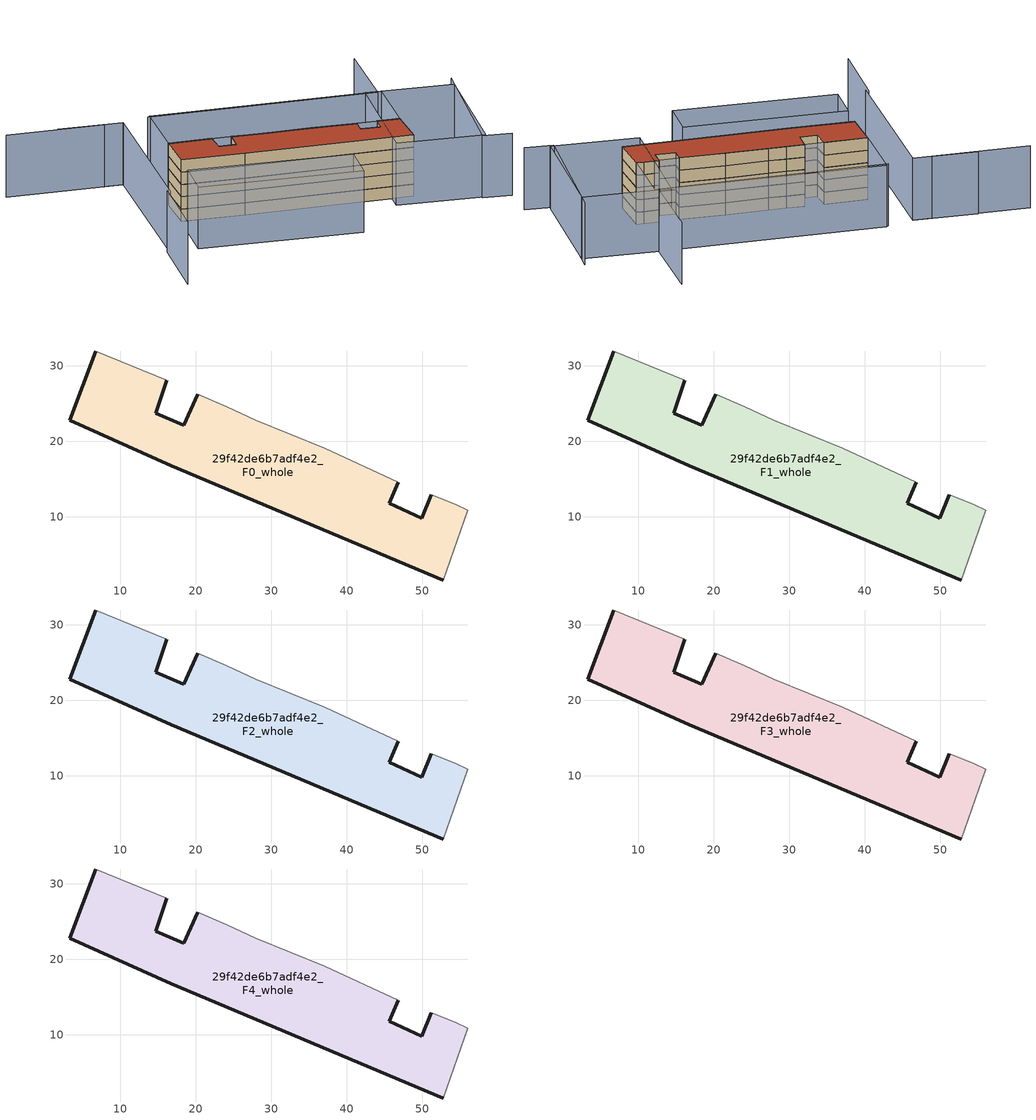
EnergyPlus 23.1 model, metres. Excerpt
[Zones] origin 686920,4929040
29f42de6b7adf4e2_F0_whole
 floor ground (EU_floor_Construction): 52.74,1.63 56.01,10.85 54.36,11.64 51.18,12.93 49.88,9.82 45.57,11.8 46.77,14.58 37.07,19.07 27.94,22.81 24.06,24.55 20.23,26.26 18.37,22.12 14.7,23.73 16.12,28.1 6.74,31.96 3.27,22.82 16.72,16.75 z0
 wall outside (EU_wall_Construction): 52.74,1.63 16.72,16.75 3.27,22.82 6.74,31.96 / 16.12,28.1 14.7,23.73 18.37,22.12 20.23,26.26 / 46.77,14.58 45.57,11.8 49.88,9.82 51.18,12.93 z0:3
 wall adiabatic (EU_wall_Construction): 6.74,31.96 16.12,28.1 / 20.23,26.26 24.06,24.55 27.94,22.81 37.07,19.07 46.77,14.58 / 51.18,12.93 54.36,11.64 56.01,10.85 52.74,1.63 z0:3
29f42de6b7adf4e2_F1_whole
 floor to 29f42de6b7adf4e2_F0_whole (EU_floor_Construction): 52.74,1.63 56.01,10.85 54.36,11.64 51.18,12.93 49.88,9.82 45.57,11.8 46.77,14.58 37.07,19.07 27.94,22.81 24.06,24.55 20.23,26.26 18.37,22.12 14.7,23.73 16.12,28.1 6.74,31.96 3.27,22.82 16.72,16.75 z3
 wall outside (EU_wall_Construction): 52.74,1.63 16.72,16.75 3.27,22.82 6.74,31.96 / 16.12,28.1 14.7,23.73 18.37,22.12 20.23,26.26 / 46.77,14.58 45.57,11.8 49.88,9.82 51.18,12.93 z3:6
 wall adiabatic (EU_wall_Construction): 6.74,31.96 16.12,28.1 / 20.23,26.26 24.06,24.55 27.94,22.81 37.07,19.07 46.77,14.58 / 51.18,12.93 54.36,11.64 56.01,10.85 52.74,1.63 z3:6
29f42de6b7adf4e2_F2_whole
 floor to 29f42de6b7adf4e2_F1_whole (EU_floor_Construction): 52.74,1.63 56.01,10.85 54.36,11.64 51.18,12.93 49.88,9.82 45.57,11.8 46.77,14.58 37.07,19.07 27.94,22.81 24.06,24.55 20.23,26.26 18.37,22.12 14.7,23.73 16.12,28.1 6.74,31.96 3.27,22.82 16.72,16.75 z6
 wall outside (EU_wall_Construction): 52.74,1.63 16.72,16.75 3.27,22.82 6.74,31.96 / 16.12,28.1 14.7,23.73 18.37,22.12 20.23,26.26 / 46.77,14.58 45.57,11.8 49.88,9.82 51.18,12.93 z6:9
 wall adiabatic (EU_wall_Construction): 6.74,31.96 16.12,28.1 / 20.23,26.26 24.06,24.55 27.94,22.81 37.07,19.07 46.77,14.58 / 51.18,12.93 54.36,11.64 56.01,10.85 52.74,1.63 z6:9
29f42de6b7adf4e2_F3_whole
 floor to 29f42de6b7adf4e2_F2_whole (EU_floor_Construction): 52.74,1.63 56.01,10.85 54.36,11.64 51.18,12.93 49.88,9.82 45.57,11.8 46.77,14.58 37.07,19.07 27.94,22.81 24.06,24.55 20.23,26.26 18.37,22.12 14.7,23.73 16.12,28.1 6.74,31.96 3.27,22.82 16.72,16.75 z9
 wall outside (EU_wall_Construction): 52.74,1.63 16.72,16.75 3.27,22.82 6.74,31.96 / 16.12,28.1 14.7,23.73 18.37,22.12 20.23,26.26 / 46.77,14.58 45.57,11.8 49.88,9.82 51.18,12.93 z9:12
 wall adiabatic (EU_wall_Construction): 6.74,31.96 16.12,28.1 / 20.23,26.26 24.06,24.55 27.94,22.81 37.07,19.07 46.77,14.58 / 51.18,12.93 54.36,11.64 56.01,10.85 52.74,1.63 z9:12
29f42de6b7adf4e2_F4_whole
 floor to 29f42de6b7adf4e2_F3_whole (EU_floor_Construction): 52.74,1.63 56.01,10.85 54.36,11.64 51.18,12.93 49.88,9.82 45.57,11.8 46.77,14.58 37.07,19.07 27.94,22.81 24.06,24.55 20.23,26.26 18.37,22.12 14.7,23.73 16.12,28.1 6.74,31.96 3.27,22.82 16.72,16.75 z12
 wall outside (EU_wall_Construction): 52.74,1.63 16.72,16.75 3.27,22.82 6.74,31.96 / 16.12,28.1 14.7,23.73 18.37,22.12 20.23,26.26 / 46.77,14.58 45.57,11.8 49.88,9.82 51.18,12.93 z12:15
 wall adiabatic (EU_wall_Construction): 6.74,31.96 16.12,28.1 / 20.23,26.26 24.06,24.55 27.94,22.81 37.07,19.07 46.77,14.58 / 51.18,12.93 54.36,11.64 56.01,10.85 52.74,1.63 z12:15
 roof outside (EU_roof_Construction): 51.18,12.93 54.36,11.64 56.01,10.85 52.74,1.63 16.72,16.75 3.27,22.82 6.74,31.96 16.12,28.1 14.7,23.73 18.37,22.12 20.23,26.26 24.06,24.55 27.94,22.81 37.07,19.07 46.77,14.58 45.57,11.8 49.88,9.82 z15
shading: 70.32,-11.49 64.25,-8.46 / 64.25,-8.46 79.11,21.34 / -10.02,11.13 -17.7,-5.71 / -18.72,58.09 6.18,47.31 / 6.18,47.31 -9.71,10.58 / 69.07,43.46 61.39,25.41 / 61.39,25.41 12.36,46.27 / 6,47.31 -7.63,53.49 / 31.33,-7.38 -3.42,8.44 / -3.42,8.44 0.61,17.29 / 0.61,17.29 35.36,1.46 / 35.36,1.46 31.33,-7.38 / 77.65,18.42 65.25,-8.41 / 65.25,-8.41 46.6,0.21 / 46.6,0.21 59,27.04 / 59,27.04 77.65,18.42 / 55.91,10.61 6.74,31.96 / 6.74,31.96 13.13,46.68 / 13.13,46.68 62.3,25.33 / 62.3,25.33 55.91,10.61 z0:15
[Building]
EU S2 Campaign: North Axis=0; Terrain=City; Solar Distribution=FullExterior
[Site:Location]
Bologna: Latitude=44.5; Longitude=11.25; Time Zone=1; Elevation=37
[SizingPeriod:WeatherFileDays]
AnnualSizingPeriod: Begin Month=1; Begin Day of Month=1; End Month=12; End Day of Month=31; Day of Week for Start Day=Monday; Use Weather File Daylight Saving Period=No; Use Weather File Rain and Snow Indicators=No
[MATERIAL]
EU_InternalMass_Material: Roughness=MediumRough; Thickness=0.1; Conductivity=1; Density=1800; Specific Heat=900; Thermal Absorptance=0.9; Solar Absorptance=0.7; Visible Absorptance=0.7
[MATERIAL:NOMASS] Roughness=MediumRough; Thermal Absorptance=0.9; Solar Absorptance=0.7; Visible Absorptance=0.7
Name | Thermal Resistance
EU_wall_NoMass | 0.905828
EU_roof_NoMass | 0.37593
EU_floor_NoMass | 0.67114
[CONSTRUCTION]
EU_wall_Construction: EU_wall_NoMass
EU_roof_Construction: EU_roof_NoMass
EU_floor_Construction: EU_floor_NoMass
EU_InternalMass_Construction: EU_InternalMass_Material
[ZONE] Type=1; Multiplier=1; Ceiling Height=autocalculate; Volume=1494.72; Floor Area=autocalculate; Part of Total Floor Area=Yes
29f42de6b7adf4e2_F0_whole; 29f42de6b7adf4e2_F1_whole; 29f42de6b7adf4e2_F2_whole; 29f42de6b7adf4e2_F3_whole; 29f42de6b7adf4e2_F4_whole
[INTERNALMASS] Construction=EU_InternalMass_Construction; Surface Area=498.24
Name | Zone or ZoneList
29f42de6b7adf4e2_F0_whole_EU_InternalMass | 29f42de6b7adf4e2_F0_whole
29f42de6b7adf4e2_F1_whole_EU_InternalMass | 29f42de6b7adf4e2_F1_whole
29f42de6b7adf4e2_F2_whole_EU_InternalMass | 29f42de6b7adf4e2_F2_whole
29f42de6b7adf4e2_F3_whole_EU_InternalMass | 29f42de6b7adf4e2_F3_whole
29f42de6b7adf4e2_F4_whole_EU_InternalMass | 29f42de6b7adf4e2_F4_whole
[OTHEREQUIPMENT] Fuel Type=Electricity; Design Level Calculation Method=Watts/Area; Power per Zone Floor Area=1; Fraction Latent=0; Fraction Radiant=0; Fraction Lost=0; Carbon Dioxide Generation Rate=0; EndUse Subcategory=EU_Step8_InternalGains
Name | Zone or ZoneList or Space or SpaceList | Schedule
EU_Step8_InternalGain_29f42de6b7adf4e2_F0_whole_f000 | 29f42de6b7adf4e2_F0_whole | EU_Step8_GainSchedule_29f42de6b7adf4e2_F0_whole_f000
EU_Step8_InternalGain_29f42de6b7adf4e2_F1_whole_f000 | 29f42de6b7adf4e2_F1_whole | EU_Step8_GainSchedule_29f42de6b7adf4e2_F1_whole_f000
EU_Step8_InternalGain_29f42de6b7adf4e2_F2_whole_f000 | 29f42de6b7adf4e2_F2_whole | EU_Step8_GainSchedule_29f42de6b7adf4e2_F2_whole_f000
EU_Step8_InternalGain_29f42de6b7adf4e2_F3_whole_f000 | 29f42de6b7adf4e2_F3_whole | EU_Step8_GainSchedule_29f42de6b7adf4e2_F3_whole_f000
EU_Step8_InternalGain_29f42de6b7adf4e2_F4_whole_f000 | 29f42de6b7adf4e2_F4_whole | EU_Step8_GainSchedule_29f42de6b7adf4e2_F4_whole_f000
[ZONEVENTILATION:DESIGNFLOWRATE] Schedule=EU_AlwaysOn; Design Flow Rate Calculation Method=AirChanges/Hour; Air Changes per Hour=0.73129; Ventilation Type=Natural; Fan Pressure Rise=0; Fan Total Efficiency=1; Constant Term Coefficient=1; Temperature Term Coefficient=0; Velocity Term Coefficient=0; Velocity Squared Term Coefficient=0; Minimum Indoor Temperature=-100; Maximum Indoor Temperature=100; Delta Temperature=-100; Minimum Outdoor Temperature=-100; Maximum Outdoor Temperature=100; Maximum Wind Speed=40
Name | Zone or ZoneList or Space or SpaceList
EU_ConstantAir_29f42de6b7adf4e2_F0_whole | 29f42de6b7adf4e2_F0_whole
EU_ConstantAir_29f42de6b7adf4e2_F1_whole | 29f42de6b7adf4e2_F1_whole
EU_ConstantAir_29f42de6b7adf4e2_F2_whole | 29f42de6b7adf4e2_F2_whole
EU_ConstantAir_29f42de6b7adf4e2_F3_whole | 29f42de6b7adf4e2_F3_whole
EU_ConstantAir_29f42de6b7adf4e2_F4_whole | 29f42de6b7adf4e2_F4_whole
[HVACTEMPLATE:THERMOSTAT] Constant Heating Setpoint=20; Constant Cooling Setpoint=50
EU_HeatOnly_29f42de6b7adf4e2_F0_whole; EU_HeatOnly_29f42de6b7adf4e2_F1_whole; EU_HeatOnly_29f42de6b7adf4e2_F2_whole; EU_HeatOnly_29f42de6b7adf4e2_F3_whole; EU_HeatOnly_29f42de6b7adf4e2_F4_whole
[HVACTEMPLATE:ZONE:IDEALLOADSAIRSYSTEM] System Availability Schedule=EU_AlwaysOn; Maximum Heating Supply Air Temperature=50; Minimum Cooling Supply Air Temperature=13; Maximum Heating Supply Air Humidity Ratio=0.0156; Minimum Cooling Supply Air Humidity Ratio=0.0077; Heating Limit=NoLimit; Cooling Limit=NoLimit; Heating Availability Schedule=EU_AlwaysOn; Cooling Availability Schedule=EU_CoolingOff; Dehumidification Control Type=ConstantSensibleHeatRatio; Cooling Sensible Heat Ratio=0.7; Dehumidification Setpoint=60; Humidification Control Type=None; Humidification Setpoint=30; Outdoor Air Method=None; Outdoor Air Flow Rate per Person=0.00944; Outdoor Air Flow Rate per Zone Floor Area=0; Outdoor Air Flow Rate per Zone=0; Demand Controlled Ventilation Type=None; Outdoor Air Economizer Type=NoEconomizer; Heat Recovery Type=None; Sensible Heat Recovery Effectiveness=0.7; Latent Heat Recovery Effectiveness=0.65
Name | Template Thermostat
29f42de6b7adf4e2_F0_whole | EU_HeatOnly_29f42de6b7adf4e2_F0_whole
29f42de6b7adf4e2_F1_whole | EU_HeatOnly_29f42de6b7adf4e2_F1_whole
29f42de6b7adf4e2_F2_whole | EU_HeatOnly_29f42de6b7adf4e2_F2_whole
29f42de6b7adf4e2_F3_whole | EU_HeatOnly_29f42de6b7adf4e2_F3_whole
29f42de6b7adf4e2_F4_whole | EU_HeatOnly_29f42de6b7adf4e2_F4_whole
[SIZING:ZONE] Zone Cooling Design Supply Air Temperature Input Method=SupplyAirTemperature; Zone Cooling Design Supply Air Temperature=13; Zone Heating Design Supply Air Temperature Input Method=SupplyAirTemperature; Zone Heating Design Supply Air Temperature=50; Zone Cooling Design Supply Air Humidity Ratio=0.008; Zone Heating Design Supply Air Humidity Ratio=0.008; Cooling Design Air Flow Method=DesignDay; Cooling Design Air Flow Rate=0; Cooling Minimum Air Flow per Zone Floor Area=0.000762; Cooling Minimum Air Flow=0; Cooling Minimum Air Flow Fraction=0.2; Heating Design Air Flow Method=DesignDay; Heating Design Air Flow Rate=0; Heating Maximum Air Flow per Zone Floor Area=0.002032; Heating Maximum Air Flow=0.141576; Heating Maximum Air Flow Fraction=0.3; Account for Dedicated Outdoor Air System=No; Dedicated Outdoor Air System Control Strategy=NeutralSupplyAir; Dedicated Outdoor Air Low Setpoint Temperature for Design=autosize; Dedicated Outdoor Air High Setpoint Temperature for Design=autosize; Zone Load Sizing Method=Sensible Load Only No Latent Load; Zone Latent Cooling Design Supply Air Humidity Ratio Input Method=HumidityRatioDifference; Zone Cooling Design Supply Air Humidity Ratio Difference=0.005; Zone Latent Heating Design Supply Air Humidity Ratio Input Method=HumidityRatioDifference; Zone Humidification Design Supply Air Humidity Ratio Difference=0.005
29f42de6b7adf4e2_F0_whole; 29f42de6b7adf4e2_F1_whole; 29f42de6b7adf4e2_F2_whole; 29f42de6b7adf4e2_F3_whole; 29f42de6b7adf4e2_F4_whole
[SCHEDULE:CONSTANT]
Name | Hourly Value
EU_AlwaysOn | 1
EU_CoolingOff | 0
[SCHEDULE:FILE] Column Number=1; Rows to Skip at Top=0; Number of Hours of Data=8760; Column Separator=Comma; Interpolate to Timestep=No; Minutes per Item=60; Adjust Schedule for Daylight Savings=Yes
Name | File
EU_Step8_GainSchedule_29f42de6b7adf4e2_F0_whole_f000 | ../../schedules/29f42de6b7adf4e2/29f42de6b7adf4e2_F0_whole_f000_gain.csv
EU_Step8_GainSchedule_29f42de6b7adf4e2_F1_whole_f000 | ../../schedules/29f42de6b7adf4e2/29f42de6b7adf4e2_F1_whole_f000_gain.csv
EU_Step8_GainSchedule_29f42de6b7adf4e2_F2_whole_f000 | ../../schedules/29f42de6b7adf4e2/29f42de6b7adf4e2_F2_whole_f000_gain.csv
EU_Step8_GainSchedule_29f42de6b7adf4e2_F3_whole_f000 | ../../schedules/29f42de6b7adf4e2/29f42de6b7adf4e2_F3_whole_f000_gain.csv
EU_Step8_GainSchedule_29f42de6b7adf4e2_F4_whole_f000 | ../../schedules/29f42de6b7adf4e2/29f42de6b7adf4e2_F4_whole_f000_gain.csv
